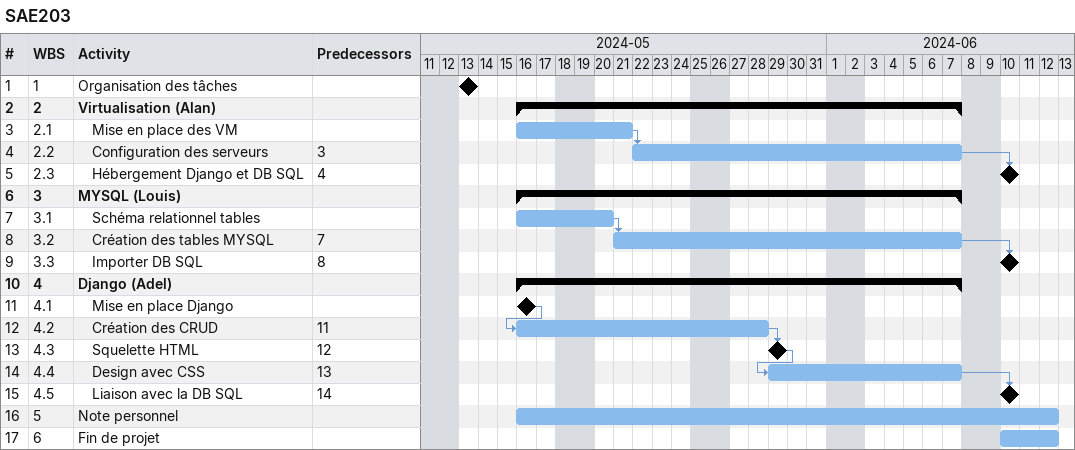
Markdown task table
SAE203

| ID | WBS | Task | Start | Finish | Predecessors |
|---|---|---|---|---|---|
| 1 | 1 | Organisation des tâches (milestone) | 2024-05-13 | 2024-05-13 |  |
| 2 | 2 | **Virtualisation (Alan)** | 2024-05-16 | 2024-06-07 |  |
| 3 | 2.1 | Mise en place des VM | 2024-05-16 | 2024-05-21 |  |
| 4 | 2.2 | Configuration des serveurs | 2024-05-22 | 2024-06-07 | 3 |
| 5 | 2.3 | Hébergement Django et DB SQL (milestone) | 2024-06-10 | 2024-06-10 | 4 |
| 6 | 3 | **MYSQL (Louis)** | 2024-05-16 | 2024-06-07 |  |
| 7 | 3.1 | Schéma relationnel tables | 2024-05-16 | 2024-05-20 |  |
| 8 | 3.2 | Création des tables MYSQL | 2024-05-21 | 2024-06-07 | 7 |
| 9 | 3.3 | Importer DB SQL (milestone) | 2024-06-10 | 2024-06-10 | 8 |
| 10 | 4 | **Django (Adel)** | 2024-05-16 | 2024-06-07 |  |
| 11 | 4.1 | Mise en place Django (milestone) | 2024-05-16 | 2024-05-16 |  |
| 12 | 4.2 | Création des CRUD | 2024-05-16 | 2024-05-28 | 11 |
| 13 | 4.3 | Squelette HTML (milestone) | 2024-05-29 | 2024-05-29 | 12 |
| 14 | 4.4 | Design avec CSS | 2024-05-29 | 2024-06-07 | 13 |
| 15 | 4.5 | Liaison avec la DB SQL (milestone) | 2024-06-10 | 2024-06-10 | 14 |
| 16 | 5 | Note personnel | 2024-05-16 | 2024-06-12 |  |
| 17 | 6 | Fin de projet | 2024-06-10 | 2024-06-12 |  |
